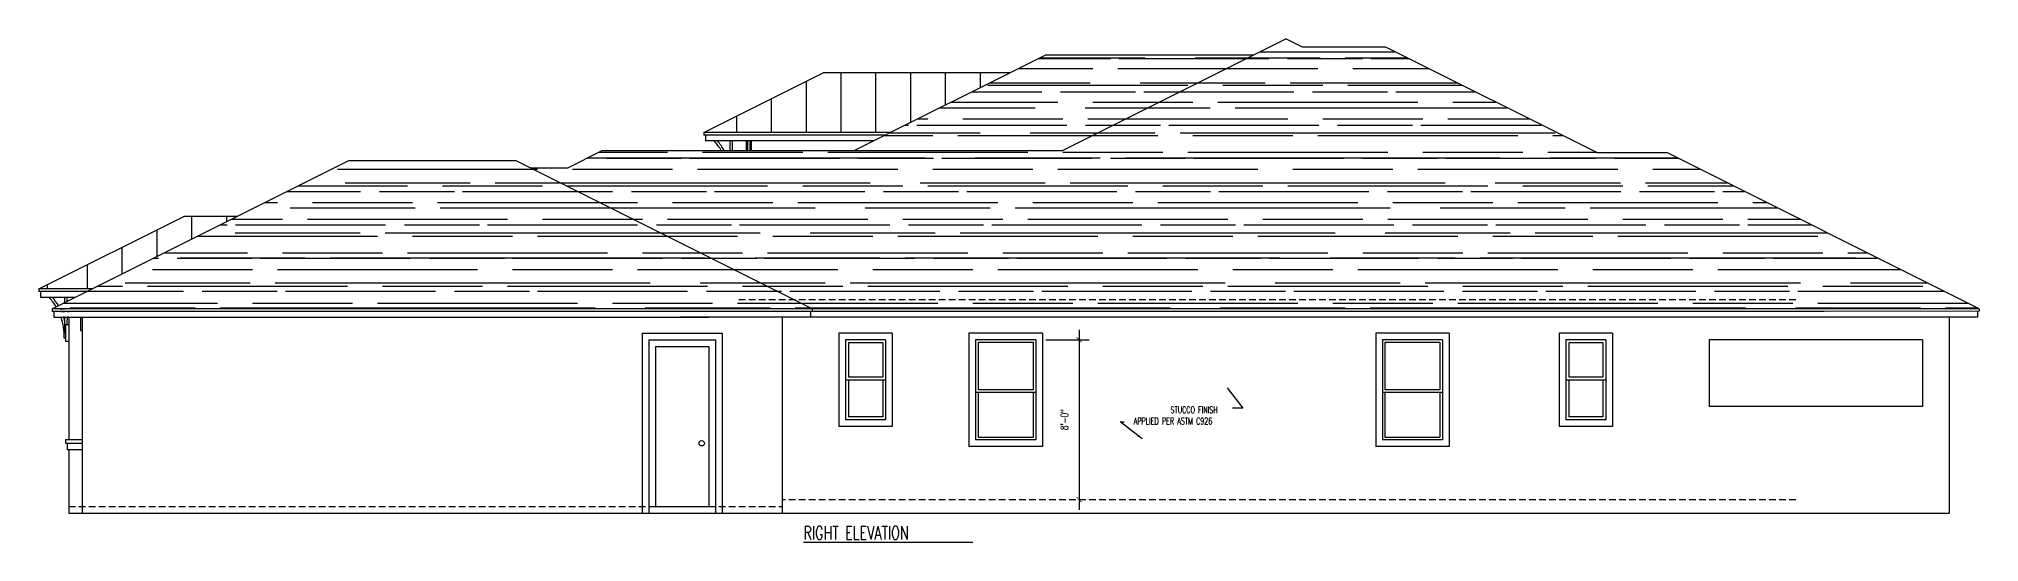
# Model space of a CAD drawing. Header units: inches. Extents: x -25328 to 8149, y -5530 to 4336.
# Drawn here: x -8872 to -7708, y 894 to 1196 of the extents above; entities that cross this region are included whole.
import ezdxf

# ---------------------------------------------------------------- set-up
doc = ezdxf.new("R2010")
doc.units = ezdxf.units.IN
doc.header["$LTSCALE"] = 16
doc.header["$MEASUREMENT"] = 0
doc.linetypes.add('ALPINE_SOLID', pattern=[0])
doc.linetypes.add('HIDDEN', pattern=[0.375, 0.25, -0.125])
doc.layers.get('0').update_dxf_attribs({"linetype": 'CONTINUOUS'})
doc.layers.get('DEFPOINTS').update_dxf_attribs({"linetype": 'CONTINUOUS'})
for name, color, linetype in [('CONC.', 3, 'CONTINUOUS'), ('DIM', 5, 'CONTINUOUS'), ('DIMS', 5, 'CONTINUOUS'), ('HATCH', 8, 'CONTINUOUS'), ('Layer_Notes', 7, 'ALPINE_SOLID'), ('ROOF', 1, 'CONTINUOUS'), ('TEXT', 11, 'CONTINUOUS'), ('WALLS EXT', 6, 'CONTINUOUS'), ('WALLS INT', 6, 'CONTINUOUS'), ('WINDOWS', 1, 'CONTINUOUS')]:
    doc.layers.add(name, color=color, linetype=linetype)
doc.styles.add('PAYTAS RM', font='romans.shx', dxfattribs={"width": 0.7, "height": 4.5})
doc.styles.add('PAYTS NOTES', font='romans.shx', dxfattribs={"width": 0.7, "height": 4.5})
doc.dimstyles.new('DIM- PAYTAS', dxfattribs={"dimscale": 48, "dimtxt": 0.1, "dimasz": 0.0625, "dimexe": 0.125, "dimexo": 0.125, "dimgap": 0.125, "dimtad": 1, "dimdec": 1, "dimzin": 3, "dimdsep": 46, "dimlunit": 4, "dimtxsty": 'PAYTAS RM', "dimblk": 'ARCHTICK', "dimcen": 0.09, "dimdle": 0.125, "dimclrd": 5, "dimclre": 5, "dimclrt": 11, "dimadec": 0, "dimazin": 0, "dimtfac": 1, "dimtdec": 1, "dimtofl": 0, "dimtmove": 2, "dimatfit": 3, "dimfxl": 0, "dimfrac": 2, "dimtolj": 1, "dimtzin": 3, "dimarcsym": 0})

# ---------------------------------------------------------------- blocks, each defined once
blk = doc.blocks.new('_ArchTick')
at = {"color": 0, "linetype": 'ByBlock', "const_width": 0.15}
blk.add_lwpolyline([(-0.5, -0.5), (0.5, 0.5)], dxfattribs=at)
blk = doc.blocks.new('*D1416')
at = {"layer": 'DEFPOINTS', "color": 0, "transparency": 16777216}
for p in [(-8273.7, 1015.9), (-8247.7, 919.9), (-8245.5, 919.9)]:
    blk.add_point(p, dxfattribs=at)
at = {"layer": 'DIM', "color": 5, "lineweight": -2, "transparency": 16777216}
for p, q in [((-8267.7, 1015.9), (-8241.7, 1015.9)), ((-8247.7, 1021.9), (-8247.7, 913.9)), ((-8251.5, 919.9), (-8253.7, 919.9))]:
    blk.add_line(p, q, dxfattribs=at)
at = {"layer": 'DIM', "color": 5, "lineweight": -2, "transparency": 16777216, "xscale": 3, "yscale": 3, "zscale": 3}
for p, rotation in [((-8247.7, 1015.9), 90), ((-8247.7, 919.9), 270)]:
    blk.add_blockref('_ArchTick', p, dxfattribs=dict(at, rotation=rotation))
at = {"layer": 'DIM', "color": 11, "transparency": 16777216, "insert": (-8256.4, 967.9), "char_height": 4.5, "attachment_point": 5, "rotation": 90, "style": 'PAYTAS RM', "bg_fill": 3, "box_fill_scale": 1.25, "bg_fill_color": 256, "bg_fill_true_color": 13158600, "bg_fill_transparency": 0}
blk.add_mtext('\\A1;8\'-0"', dxfattribs=at)

msp = doc.modelspace()

# ---------------------------------------------------------------- hatches: boundary and pattern name
at = {"layer": 'HATCH'}
h = msp.add_hatch(dxfattribs=at)
h.set_pattern_fill('AR-RROOF', color=8, scale=15, style=0)
h.paths.add_polyline_path([(-8685.69817307, 1123.40700971), (-8863.69817307, 1034.40700971), (-8469.69817307, 1034.40700971), (-8407.69815781, 1034.40700971), (-8585.69815781, 1123.40700971)])
h.paths.add_polyline_path([(-7707.69817307, 1034.40700971), (-7894.69817307, 1127.90700971), (-7936.69817307, 1127.90700971), (-8063.69817307, 1191.40700971), (-8113.69817307, 1191.40700971), (-8123.69817307, 1196.40700971), (-8257.69817307, 1129.40700971), (-8533.69817307, 1129.40700971), (-8545.69817307, 1123.40700971), (-8585.69815781, 1123.40700971), (-8407.69815781, 1034.40700971)])
h.paths.add_polyline_path([(-8142.75390116, 1186.87914566), (-8267.69817307, 1186.87914566), (-8382.64244498, 1129.40700971), (-8257.69817307, 1129.40700971)], flags=17)

# ---------------------------------------------------------------- linework, layer by layer
at = {"layer": 'CONC.'}
for p in [(-8853.69817307, 911.87914566), (-7817.69817307, 911.87914566)]:
    msp.add_line(p, (-7725.69817307, 911.87914566), dxfattribs=at)
at = {"layer": 'DIM'}
msp.add_line((-8554.69817307, 1118.90700971), (-8576.69815781, 1118.90700971), dxfattribs=at)
at = {"layer": 'HATCH', "color": 8, "linetype": 'HIDDEN'}
for p, q in [((-7817.69817307, 1039.87914566), (-8453.69817307, 1039.87914566)), ((-7817.69817307, 919.87914566), (-8425.69815781, 919.87914566)), ((-8853.69817307, 915.87914566), (-8425.69815781, 915.87914566))]:
    msp.add_line(p, q, dxfattribs=at)
at = {"layer": 'Layer_Notes', "color": 8}
for p, q in [((-8390.56592208, 1176.12914566), (-8390.56592208, 1140.12914566)), ((-8369.68850508, 1176.12914566), (-8369.68850508, 1140.12914566)), ((-8348.81108808, 1176.12914566), (-8348.81108808, 1146.32268816)), ((-8327.93367108, 1176.12914566), (-8327.93367108, 1156.76139665)), ((-8307.05625408, 1176.12914566), (-8307.05625408, 1167.20010515)), ((-8411.44333907, 1170.75656266), (-8411.44333907, 1140.12914566)), ((-8432.32075607, 1160.31785416), (-8432.32075607, 1140.12914566)), ((-8453.19817307, 1149.87914566), (-8453.19817307, 1140.12914566)), ((-8780.06592208, 1090.09849991), (-8780.06592208, 1076.2231352)), ((-8759.18850508, 1090.09849991), (-8759.18850508, 1086.6618437)), ((-8821.82075607, 1071.31785416), (-8821.82075607, 1055.3457182)), ((-8800.94333907, 1081.75656266), (-8800.94333907, 1065.7844267)), ((-8842.69817307, 1060.87914566), (-8842.69817307, 1046.37914566)), ((-8866.69817307, 1048.87914566), (-8866.69817307, 1046.37914566))]:
    msp.add_line(p, q, dxfattribs=at)
at = {"layer": 'ROOF', "color": 6}
for p, q in [((-8257.69817307, 1129.40700971), (-8123.69817307, 1196.40700971)), ((-8113.69817307, 1191.40700971), (-8123.69817307, 1196.40700971)), ((-8063.69817307, 1191.40700971), (-8113.69817307, 1191.40700971)), ((-7936.69817307, 1127.90700971), (-8063.69817307, 1191.40700971)), ((-8472.69817307, 1140.12914566), (-8400.69817307, 1176.12914566)), ((-8400.69817307, 1176.12914566), (-8289.19817307, 1176.12914566)), ((-8382.64244498, 1129.40700971), (-8267.69817307, 1186.87914566)), ((-8267.69817307, 1186.87914566), (-8142.75390116, 1186.87914566)), ((-8554.69817307, 1118.90700971), (-8533.69817307, 1129.40700971)), ((-8533.69817307, 1129.40700971), (-8257.69817307, 1129.40700971)), ((-8361.19817307, 1140.12914566), (-8472.69817307, 1140.12914566)), ((-8471.69817307, 1138.62914566), (-8471.69817307, 1135.12914566)), ((-8371.19817307, 1135.12914566), (-8471.69817307, 1135.12914566)), ((-8863.69817307, 1034.40700971), (-8685.69817307, 1123.40700971)), ((-8685.69817307, 1123.40700971), (-8585.69815781, 1123.40700971)), ((-8407.69815781, 1034.40700971), (-8585.69815781, 1123.40700971)), ((-7894.69817307, 1127.90700971), (-7936.69817307, 1127.90700971)), ((-7707.69817307, 1034.40700971), (-7894.69817307, 1127.90700971)), ((-8871.69817307, 1046.37914566), (-8784.25946457, 1090.09849991)), ((-8784.25946457, 1090.09849991), (-8752.31519266, 1090.09849991)), ((-8870.69817307, 1044.87914566), (-8870.69817307, 1041.37914566)), ((-8870.69817307, 1041.37914566), (-8849.75390116, 1041.37914566)), ((-8862.69817307, 1032.90700971), (-8862.69817307, 1029.40700971)), ((-8862.69817307, 1029.40700971), (-8469.69817307, 1029.40700971)), ((-8859.17341985, 1034.40700971), (-8856.19817307, 1034.40700971)), ((-8856.19817307, 1029.40700971), (-8857.00520654, 1029.40700971)), ((-8853.69817307, 1029.40700971), (-8854.69817307, 1029.40700971)), ((-8853.69817307, 1029.40700971), (-8853.69817307, 955.92549887)), ((-8845.69817307, 1029.40700971), (-8845.69817307, 949.87914566)), ((-7707.69817307, 1034.40700971), (-8487.69817307, 1034.40700971)), ((-7708.69817307, 1029.37914566), (-8486.69817307, 1029.37914566)), ((-8425.69815781, 1029.40700971), (-8425.69815781, 911.87914566)), ((-8408.69815781, 1032.90700971), (-8408.69815781, 1029.40700971)), ((-7708.69817307, 1033.0165011), (-7708.69817307, 1029.40700971)), ((-7707.69817307, 1034.40700971), (-7707.69817307, 1033.01667742)), ((-8845.69817307, 955.92549887), (-8855.69817307, 955.92549887)), ((-8855.69817307, 955.92549887), (-8855.69817307, 953.87914566)), ((-8855.69817307, 953.87914566), (-8845.69817307, 953.87914566)), ((-8854.69817307, 953.87914566), (-8854.69817307, 949.87914566)), ((-8845.69817307, 949.87914566), (-8854.69817307, 949.87914566)), ((-8853.69817307, 949.87914566), (-8853.69817307, 911.87914566)), ((-8845.69817307, 949.87914566), (-8845.69817307, 911.87914566))]:
    msp.add_line(p, q, dxfattribs=at)
at = {"layer": 'WALLS EXT', "color": 8}
for p, q in [((-8472.69817307, 1140.12914566), (-8472.69817307, 1138.62914566)), ((-8364.19817307, 1138.62914566), (-8472.69817307, 1138.62914566)), ((-8871.69817307, 1046.37914566), (-8871.69817307, 1044.87914566)), ((-8842.75390116, 1044.87914566), (-8871.69817307, 1044.87914566)), ((-8863.69817307, 1034.40700971), (-8863.69817307, 1032.90700971)), ((-8469.69817307, 1032.90700971), (-8863.69817307, 1032.90700971)), ((-8858.42877275, 1032.90700971), (-8856.19817307, 1032.90700971)), ((-8854.69817307, 1032.90700971), (-8853.69817307, 1032.90700971)), ((-7707.69817307, 1033.01667742), (-8487.69817307, 1032.87914566)), ((-7800.69817307, 1032.87914566), (-8487.69817307, 1032.87914566)), ((-8407.69815781, 1034.40700971), (-8407.69815781, 1032.90700971))]:
    msp.add_line(p, q, dxfattribs=at)
at = {"layer": 'WALLS EXT', "color": 1}
for p, q in [((-8509.69815781, 1019.87914566), (-8461.69815781, 1019.87914566)), ((-8509.69815781, 1019.87914566), (-8509.69815781, 911.87914566)), ((-8505.69815781, 1015.87914566), (-8465.69815781, 1015.87914566)), ((-8505.69815781, 1015.87914566), (-8505.69815781, 911.87914566)), ((-8465.69815781, 1015.87914566), (-8465.69815781, 911.87914566)), ((-8461.69815781, 1019.87914566), (-8461.69815781, 911.87914566)), ((-8501.69815781, 1011.87914566), (-8469.69815781, 1011.87914566)), ((-8501.69815781, 1011.87914566), (-8501.69815781, 915.87914566)), ((-8469.69815781, 1011.87914566), (-8469.69815781, 915.87914566)), ((-8501.69815781, 915.87914566), (-8469.69815781, 915.87914566))]:
    msp.add_line(p, q, dxfattribs=at)
msp.add_circle((-8474.0486457, 953.75990133), 1.60358288, dxfattribs=at)
at = {"layer": 'WALLS INT'}
for p, q in [((-7725.69817307, 1029.37914566), (-7725.69817307, 911.87914566)), ((-7741.69817307, 1015.87914566), (-7869.69815781, 1015.87914566)), ((-7869.69815781, 1015.87914566), (-7869.69815781, 975.87914566)), ((-7741.69817307, 1015.87914566), (-7741.69817307, 975.87914566)), ((-7741.69817307, 975.87914566), (-7869.69815781, 975.87914566))]:
    msp.add_line(p, q, dxfattribs=at)
at = {"layer": 'WINDOWS'}
for p, q in [((-8457.19817307, 1135.12914566), (-8457.19817307, 1129.40700971)), ((-8455.69817307, 1135.12914566), (-8455.69817307, 1129.40700971)), ((-8455.69817307, 1135.12914566), (-8455.69817307, 1129.40700971)), ((-8447.26067307, 1129.40700971), (-8447.26067307, 1135.12914566)), ((-8446.44817307, 1129.40700971), (-8446.44817307, 1135.12914566)), ((-8444.94817307, 1129.40700971), (-8444.94817307, 1135.12914566)), ((-8444.13567307, 1129.40700971), (-8444.13567307, 1135.12914566)), ((-8839.75390116, 1046.37914566), (-8871.69817307, 1046.37914566)), ((-8856.19817307, 1041.37914566), (-8856.19817307, 1038.15700971)), ((-8854.69817307, 1038.90700971), (-8854.69817307, 1041.37914566)), ((-8469.69817307, 1034.40700971), (-8863.69817307, 1034.40700971)), ((-8856.19817307, 1029.40700971), (-8857.00520654, 1029.40700971)), ((-8856.19817307, 1029.40700971), (-8856.19817307, 1029.18816266)), ((-8856.19817307, 1029.18816266), (-8856.19817307, 1028.07012867)), ((-8856.19817307, 1028.07012867), (-8856.19817307, 1019.87914566)), ((-8855.69817307, 1024.87914566), (-8855.69817307, 1014.87914566)), ((-8853.69817307, 1024.87914566), (-8855.69817307, 1024.87914566)), ((-8854.69817307, 1029.37914566), (-8854.69817307, 1029.40700971)), ((-8854.69817307, 1029.37914566), (-8854.69817307, 1027.87914566)), ((-8854.69817307, 1024.87914566), (-8854.69817307, 1027.87914566)), ((-8846.69817307, 1029.40700971), (-8846.69817307, 1021.40700971)), ((-8855.69817307, 1016.87914566), (-8856.48720291, 1016.87914566)), ((-8855.69817307, 1019.87914566), (-8856.19817307, 1019.87914566)), ((-8853.69817307, 1014.87914566), (-8855.69817307, 1014.87914566)), ((-8846.69817307, 1021.40700971), (-8845.69817307, 1021.40700971)), ((-8359.69815781, 1019.87914566), (-8391.69815781, 1019.87914566)), ((-8391.69815781, 1019.87914566), (-8391.69815781, 963.87914566)), ((-8387.69815781, 1015.87914566), (-8387.69815781, 967.87914566)), ((-8363.69815781, 1015.87914566), (-8387.69815781, 1015.87914566)), ((-8385.94815781, 1014.12914566), (-8385.94815781, 993.62914566)), ((-8365.44815781, 1014.12914566), (-8385.94815781, 1014.12914566)), ((-8365.44815781, 1014.12914566), (-8365.44815781, 993.62914566)), ((-8363.69815781, 1015.87914566), (-8363.69815781, 967.87914566)), ((-8359.69815781, 1019.87914566), (-8359.69815781, 963.87914566)), ((-8269.69815781, 1019.87914566), (-8313.69815781, 1019.87914566)), ((-8313.69815781, 1019.87914566), (-8313.69815781, 951.87914566)), ((-8309.69815781, 1015.87914566), (-8309.69815781, 955.87914566)), ((-8273.69815781, 1015.87914566), (-8309.69815781, 1015.87914566)), ((-8309.69815781, 1015.87914566), (-8309.69815781, 955.87914566)), ((-8308.19815781, 1014.37914566), (-8275.19815781, 1014.37914566)), ((-8308.19815781, 1014.37914566), (-8308.19815781, 985.87914566)), ((-8275.19815781, 1014.37914566), (-8275.19815781, 985.87914566)), ((-8273.69815781, 1015.87914566), (-8273.69815781, 955.87914566)), ((-8269.69815781, 1019.87914566), (-8269.69815781, 951.87914566)), ((-8025.69815781, 1019.87914566), (-8069.69815781, 1019.87914566)), ((-8069.69815781, 1019.87914566), (-8069.69815781, 951.87914566)), ((-8065.69815781, 1015.87914566), (-8065.69815781, 955.87914566)), ((-8029.69815781, 1015.87914566), (-8065.69815781, 1015.87914566)), ((-8065.69815781, 1015.87914566), (-8065.69815781, 955.87914566)), ((-8064.19815781, 1014.37914566), (-8031.19815781, 1014.37914566)), ((-8064.19815781, 1014.37914566), (-8064.19815781, 985.87914566)), ((-8031.19815781, 1014.37914566), (-8031.19815781, 985.87914566)), ((-8029.69815781, 1015.87914566), (-8029.69815781, 955.87914566)), ((-8025.69815781, 1019.87914566), (-8025.69815781, 951.87914566)), ((-7927.69815781, 1019.87914566), (-7959.69815781, 1019.87914566)), ((-7959.69815781, 1019.87914566), (-7959.69815781, 963.87914566)), ((-7955.69815781, 1015.87914566), (-7955.69815781, 967.87914566)), ((-7931.69815781, 1015.87914566), (-7955.69815781, 1015.87914566)), ((-7953.94815781, 1014.12914566), (-7953.94815781, 993.62914566)), ((-7933.44815781, 1014.12914566), (-7953.94815781, 1014.12914566)), ((-7933.44815781, 1014.12914566), (-7933.44815781, 993.62914566)), ((-7931.69815781, 1015.87914566), (-7931.69815781, 967.87914566)), ((-7927.69815781, 1019.87914566), (-7927.69815781, 963.87914566)), ((-8387.69815781, 991.87914566), (-8363.69815781, 991.87914566)), ((-8385.94815781, 993.62914566), (-8365.44815781, 993.62914566)), ((-8385.94815781, 991.87914566), (-8385.94815781, 969.62914566)), ((-8365.44815781, 991.87914566), (-8365.44815781, 969.62914566)), ((-7955.69815781, 991.87914566), (-7931.69815781, 991.87914566)), ((-7953.94815781, 993.62914566), (-7933.44815781, 993.62914566)), ((-7953.94815781, 991.87914566), (-7953.94815781, 969.62914566)), ((-7933.44815781, 991.87914566), (-7933.44815781, 969.62914566)), ((-8309.69815781, 984.37914566), (-8273.69815781, 984.37914566)), ((-8275.19815781, 985.87914566), (-8308.19815781, 985.87914566)), ((-8308.19815781, 984.37914566), (-8308.19815781, 957.37914566)), ((-8275.19815781, 984.37914566), (-8275.19815781, 957.37914566)), ((-8065.69815781, 984.37914566), (-8029.69815781, 984.37914566)), ((-8031.19815781, 985.87914566), (-8064.19815781, 985.87914566)), ((-8064.19815781, 984.37914566), (-8064.19815781, 957.37914566)), ((-8031.19815781, 984.37914566), (-8031.19815781, 957.37914566)), ((-8363.69815781, 967.87914566), (-8387.69815781, 967.87914566)), ((-8365.44815781, 969.62914566), (-8385.94815781, 969.62914566)), ((-7931.69815781, 967.87914566), (-7955.69815781, 967.87914566)), ((-7933.44815781, 969.62914566), (-7953.94815781, 969.62914566)), ((-8359.69815781, 963.87914566), (-8391.69815781, 963.87914566)), ((-8273.69815781, 955.87914566), (-8309.69815781, 955.87914566)), ((-8308.19815781, 957.37914566), (-8275.19815781, 957.37914566)), ((-8029.69815781, 955.87914566), (-8065.69815781, 955.87914566)), ((-8064.19815781, 957.37914566), (-8031.19815781, 957.37914566)), ((-7927.69815781, 963.87914566), (-7959.69815781, 963.87914566)), ((-8269.69815781, 951.87914566), (-8313.69815781, 951.87914566)), ((-8025.69815781, 951.87914566), (-8069.69815781, 951.87914566))]:
    msp.add_line(p, q, dxfattribs=at)
for centre, radius, start, end in [((-8492.58817678, 1111.60260927), 35.11446993, 30.4667895122, 42.0667165099), ((-8492.58817678, 1111.60260927), 36.61446993, 29.0955018464, 39.9820440783), ((-8891.58817678, 1017.85260927), 35.11446993, 30.3760798439, 42.0667165099), ((-8891.58817678, 1017.85260927), 36.61446993, 30.2197352278, 39.9820440783), ((-8891.58817678, 1017.85260927), 35.11446993, 358.4114097977, 19.2110970476), ((-8891.58817678, 1017.85260927), 36.61446993, 14.8594405732, 18.395181687)]:
    msp.add_arc(centre, radius, start, end, dxfattribs=at)

# ---------------------------------------------------------------- texts
at = {"layer": 'TEXT', "style": 'PAYTS NOTES', "width": 0.7}
for s, p in [('APPLIED PER ASTM C926', (-8214.91381855, 965.13616764)), ('STUCCO FINISH', (-8192.78048522, 971.80283431))]:
    msp.add_text(s, height=4, dxfattribs=at).set_placement(p)
at = {"layer": 'TEXT', "color": 3, "style": 'PAYTS NOTES', "width": 0.7}
msp.add_text('%%URIGHT ELEVATION          ', height=8, dxfattribs=at).set_placement((-8412.9790173, 896.03989412))

# ---------------------------------------------------------------- leaders
at = {"layer": 'DIMS'}
for points in [[(-8158.80716831, 987.02903377), (-8149.52405979, 974.79982128), (-8155.64248539, 974.79982128)], [(-8209.86424291, 956.45601438), (-8222.97326028, 966.59902966), (-8220.62420049, 966.57673706)]]:
    msp.add_leader(points, dimstyle='DIM- PAYTAS', override={"dimgap": 0.125, "dimtad": 0}, dxfattribs=at)

# ---------------------------------------------------------------- next in the draw order: dimensions: what is measured, and where the dimension line sits
at = {"layer": 'DIM'}
dim = msp.add_linear_dim(base=(-8247.70402419, 919.87914566), p1=(-8273.69815781, 1015.87914566), p2=(-8245.47731354, 919.87914566), angle=90, dimstyle='DIM- PAYTAS', override={"dimtfill": 1, "dimarcsym": 2}, dxfattribs=at)
dim.commit()
dim.dimension.update_dxf_attribs({"geometry": '*D1416', "text_midpoint": (-8256.38259562, 967.87914566)})

doc.saveas('drawing.dxf')
